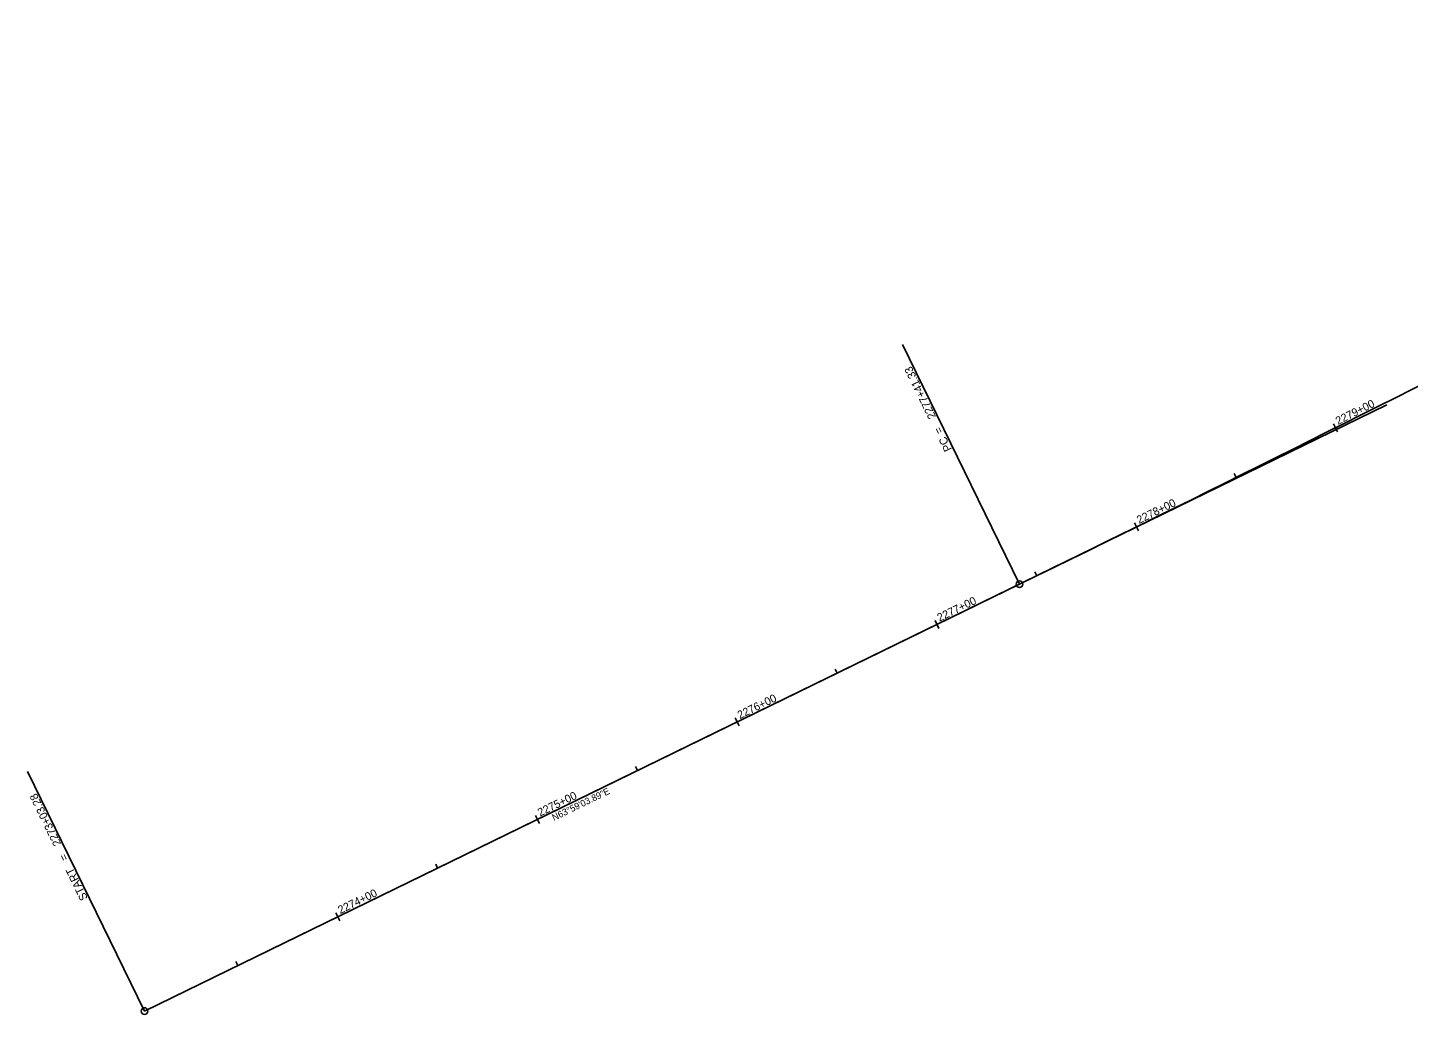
# Model space of a CAD drawing. Extents: x 1732743 to 1737831, y 481583 to 484201.
# Drawn here: x 1732743 to 1733365, y 481583 to 482027 of the extents above; entities that cross this region are included whole.
import ezdxf

# ---------------------------------------------------------------- set-up
doc = ezdxf.new("R2010")
doc.units = 0
for name, color, linetype in [('Border', 7, 'Continuous'), ('D_Roadway_Edge_Shoulder', 7, 'Continuous'), ('D_Roadway_Edge_TW', 7, 'Continuous'), ('Default', 7, 'Continuous'), ('New Level', 7, 'Continuous')]:
    doc.layers.add(name, color=color, linetype=linetype)

msp = doc.modelspace()

# ---------------------------------------------------------------- linework, layer by layer
at = {"layer": 'D_Roadway_Edge_Shoulder'}
for p, q in [((1733330.97, 481849.11), (1733332.77, 481845.53)), ((1733287.15, 481824.95), (1733286.26, 481826.75)), ((1733241.46, 481804.56), (1733243.23, 481800.97)), ((1733197.47, 481780.71), (1733196.59, 481782.52)), ((1733151.66, 481760.59), (1733153.41, 481756.99)), ((1733107.61, 481736.85), (1733106.72, 481738.66)), ((1733061.79, 481716.73), (1733063.54, 481713.13)), ((1733017.74, 481692.99), (1733016.86, 481694.8)), ((1732971.92, 481672.86), (1732973.68, 481669.27)), ((1732927.87, 481649.13), (1732926.99, 481650.93)), ((1732882.06, 481629), (1732883.81, 481625.41)), ((1732838, 481605.27), (1732837.12, 481607.07))]:
    msp.add_line(p, q, dxfattribs=at)
at = {"layer": 'D_Roadway_Edge_TW'}
for q in [(1733355, 481857.59), (1733189.68, 481776.91)]:
    msp.add_line((1732796.01, 481584.77), q, dxfattribs=at)
msp.add_arc((1727049.06, 494358.36), 14000, 296.015586, 298.263601, dxfattribs=at)
msp.add_arc((1727049.06, 494358.36), 14000, 296.015586, 298.263601, dxfattribs=at)
at = {"layer": 'Default'}
msp.add_line((1732796.01, 481584.77), (1733355, 481857.59), dxfattribs=at)
at = {"layer": 'New Level'}
for p, q in [((1733189.68, 481776.91), (1733137.05, 481884.75)), ((1733137.05, 481884.75), (1733137.05, 481884.75)), ((1733189.68, 481776.91), (1733137.05, 481884.75)), ((1733137.05, 481884.75), (1733137.05, 481884.75)), ((1733189.68, 481776.91), (1733189.68, 481776.91)), ((1733189.68, 481776.91), (1733189.68, 481776.91)), ((1732796.01, 481584.77), (1732743.38, 481692.61)), ((1732743.38, 481692.61), (1732743.38, 481692.61)), ((1732796.01, 481584.77), (1732743.38, 481692.61)), ((1732743.38, 481692.61), (1732743.38, 481692.61)), ((1732796.01, 481584.77), (1732796.01, 481584.77)), ((1732796.01, 481584.77), (1732796.01, 481584.77))]:
    msp.add_line(p, q, dxfattribs=at)
for centre in [(1733189.68, 481776.91), (1733189.68, 481776.91), (1732796.01, 481584.77), (1732796.01, 481584.77)]:
    msp.add_circle(centre, 1.5, dxfattribs=at)

# ---------------------------------------------------------------- texts
at = {"layer": 'Border'}
msp.add_text('N63°59\'03.89"E', height=3, rotation=26.01559, dxfattribs=at).set_placement((1732980.19, 481670.32))
at = {"layer": 'D_Roadway_Edge_Shoulder'}
for s, rotation, p in [('2279+00', 26.66495, (1733333, 481848.55)), ('2278+00', 26.25569, (1733243.49, 481803.98)), ('2277+00', 26.01559, (1733153.68, 481760)), ('2276+00', 26.01559, (1733063.81, 481716.14)), ('2275+00', 26.01559, (1732973.94, 481672.28)), ('2274+00', 26.01559, (1732884.08, 481628.42))]:
    msp.add_text(s, height=3.6, rotation=rotation, dxfattribs=at).set_placement(p)
at = {"layer": 'New Level'}
for s, p in [('2277+41.33', (1733152.2, 481852.34)), ('2277+41.33', (1733152.2, 481852.34)), (' = ', (1733156.05, 481844.44)), (' = ', (1733156.05, 481844.44)), ('PC', (1733159.35, 481837.69)), ('PC', (1733159.35, 481837.69)), ('2273+03.28', (1732758.57, 481660.12)), ('2273+03.28', (1732758.57, 481660.12)), (' = ', (1732762.42, 481652.22)), (' = ', (1732762.42, 481652.22)), ('START', (1732770.55, 481635.57)), ('START', (1732770.55, 481635.57))]:
    msp.add_text(s, height=3.6, rotation=116.01559, dxfattribs=at).set_placement(p)

doc.saveas('drawing.dxf')
